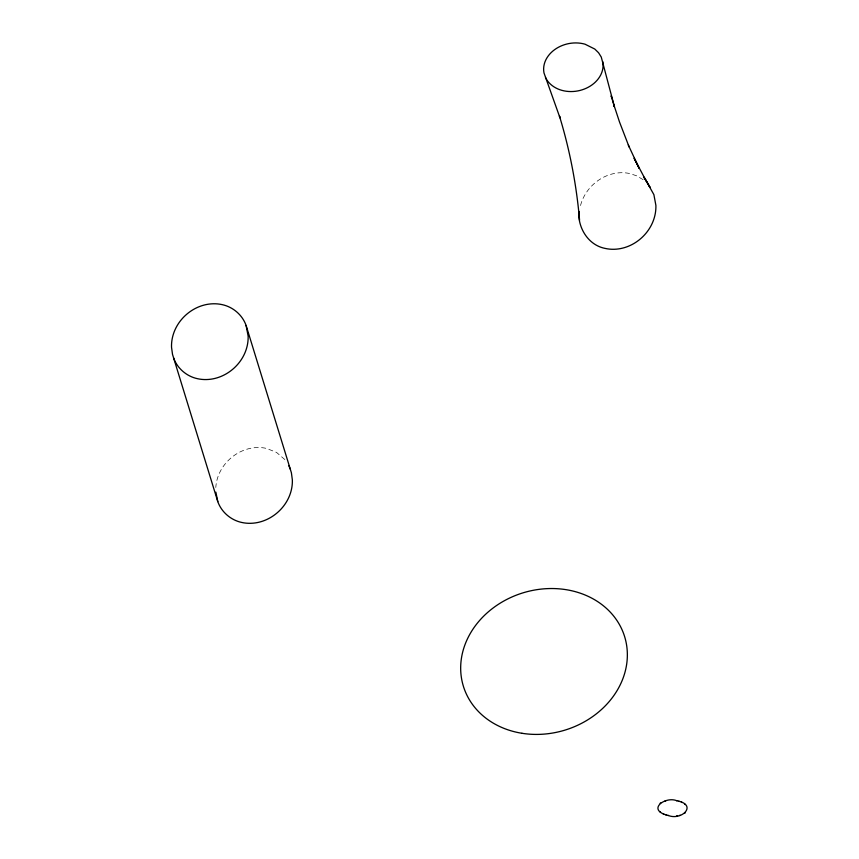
<?xml version="1.0" encoding="UTF-8"?>
<svg xmlns="http://www.w3.org/2000/svg" width="859" height="859" viewBox="0 0 859 859"><rect width="100%" height="100%" fill="white"/><g stroke="black" fill="none" stroke-linecap="round" stroke-linejoin="round"><path stroke-width="0.64" stroke-dasharray="4.29 3.22" d="M643.123 179.703L636.873 175.912L630.119 173.615A33.909 28.852 -17.1 0 0 616.332 173.121C600.366 175.483 586.472 187.455 581.36 202.703A50.584 43.036 -17.1 0 0 579.879 208.501M284.866 459.586L276.501 452.392L266.537 448.419A34.253 29.142 -17.1 0 0 252.739 447.926C236.88 450.234 222.943 462.024 217.821 477.196A49.564 42.166 -17.1 0 0 215.802 487.472"/><path stroke-width="1.29" d="M676.903 800.792C665.865 795.96 647.042 809.06 666.09 814.923M668.313 815.492C681.992 820.936 697.98 804.593 676.72 800.749M660.088 803.315L660.668 802.897M684.548 813.376L685.117 812.968M665.027 801.007L665.822 800.813M679.383 815.459L680.188 815.266M676.538 815.921L677.279 815.835M665.789 814.837L668.055 815.438M667.851 815.384L668.495 815.524M678.707 801.232L679.426 801.447M682.11 802.51L681.391 802.177M663.105 813.763L663.824 814.096M684.698 804.11L685.246 804.561M659.97 811.712L660.507 812.174M648.438 184.9L653.882 194.628L655.889 205.365A50.584 43.036 -17.1 0 1 653.806 219.292C648.695 234.539 634.801 246.512 618.834 248.874A33.909 28.852 -17.1 0 1 605.047 248.391C588.168 245.073 577.806 227.807 578.762 211.293L579.063 214.718C575.809 181.26 569.27 148.113 559.424 115.965L560.014 117.898L543.983 72.918A26.35 22.42 -17.1 0 1 545.991 59.55C550.426 50.939 559.413 45.42 568.744 43.594A32.17 27.37 -17.1 0 1 584.979 44.174L594.782 49.049L598.562 52.753L601.246 57.027L614.4 106.623L613.809 104.691L619.522 122.032L629.185 147.104M644.035 177.308L649.898 187.112L644.035 177.308L648.115 184.009M645.753 180.186L634.135 158.281L639.171 168.353L628.273 144.913M545.476 77.471C548.547 83.989 554.925 88.413 561.743 90.313A32.17 27.37 -17.1 0 0 577.978 90.893C587.309 89.078 596.296 83.559 600.731 74.948A26.35 22.42 -17.1 0 0 602.739 61.58M246.103 325.464C242.431 315.028 233.1 307.007 222.309 304.666A34.253 29.142 -17.1 0 0 208.522 304.172C192.652 306.48 178.715 318.27 173.604 333.442A49.564 42.166 -17.1 0 0 171.532 347.219L172.509 354.348L217.789 501.613C221.461 512.05 230.792 520.071 241.572 522.422A34.253 29.142 -17.1 0 0 255.37 522.916C271.24 520.597 285.167 508.807 290.288 493.646A49.564 42.166 -17.1 0 0 292.35 479.859L291.384 472.729L246.103 325.464L248.133 336.105A49.564 42.166 -17.1 0 1 246.061 349.892C240.95 365.054 227.012 376.843 211.142 379.163A34.253 29.142 -17.1 0 1 197.355 378.669C186.564 376.317 177.233 368.296 173.561 357.859M288.882 465.825L290.331 469.218M611.758 97.797L611.178 95.843L614.4 106.623M217.789 501.613L215.856 492.164M579.567 220.226L579.277 216.629A50.584 43.036 -17.1 0 1 579.32 213.086M521.971 733.285A84.365 71.78 -17.1 0 0 624.643 636.669A84.365 71.78 -17.1 0 0 485.421 614.464A84.365 71.78 -17.1 0 0 521.971 733.285"/></g></svg>
